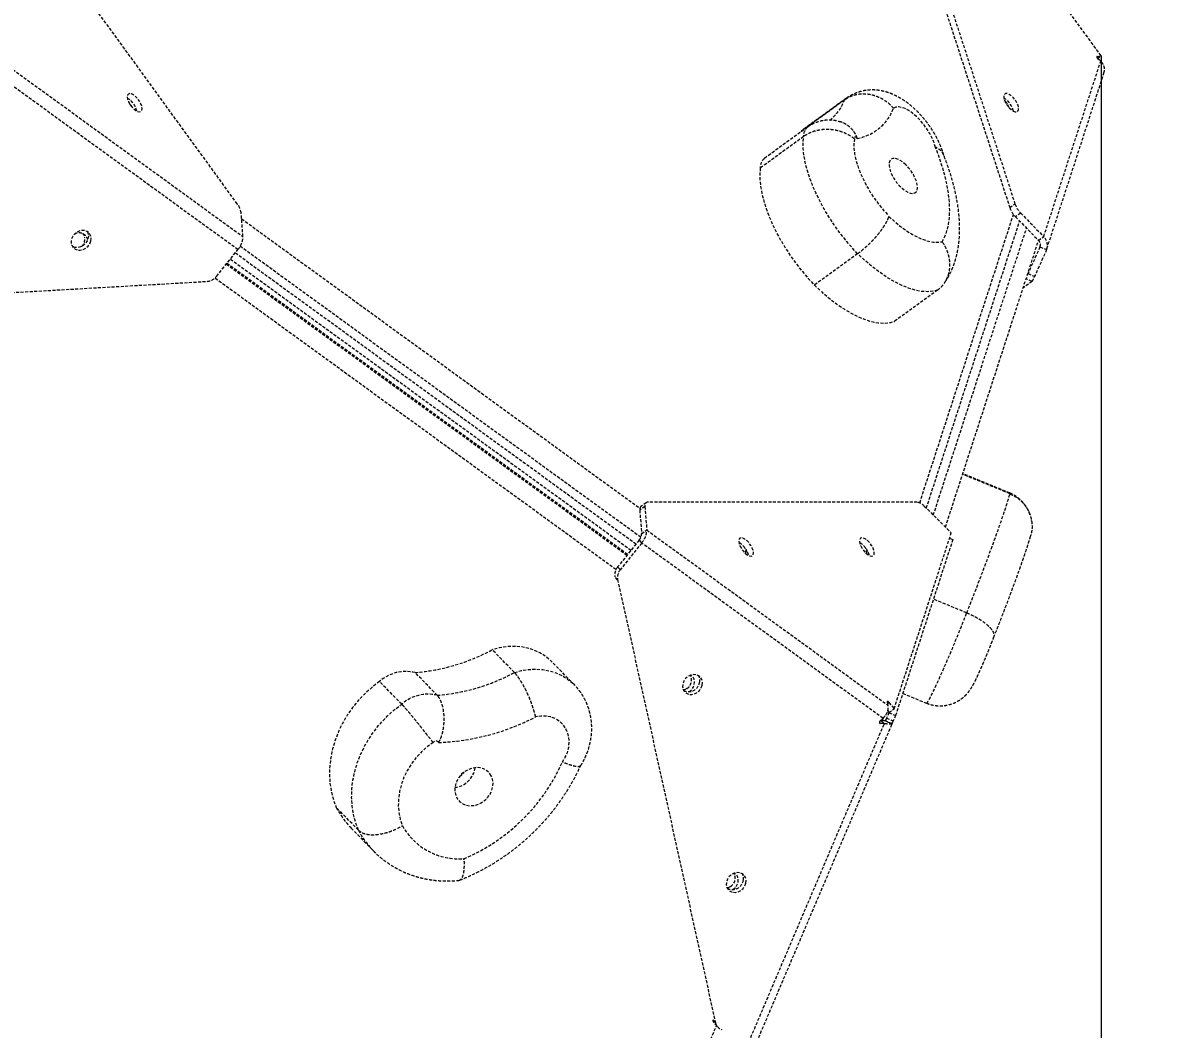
# Model space of a CAD drawing. Header units: millimetres. Extents: x -6061 to 5100, y -3651 to 3328.
# Drawn here: x 2793.7 to 3267.1, y 683.2 to 1103.9 of the extents above; entities that cross this region are included whole.
import ezdxf

# ---------------------------------------------------------------- set-up
doc = ezdxf.new("R2010")
doc.units = ezdxf.units.MM
doc.linetypes.add('HIDDEN', pattern=[1.905, 1.27, -0.635])
for name, color, linetype in [('DIKOM_ОБЪЕКТ', 7, 'Continuous'), ('DIKOM_РАЗМЕР_ЗОНА', 7, 'Continuous'), ('DIKOM_РАЗМЕР_ОБЪЕКТА', 7, 'Continuous')]:
    doc.layers.add(name, color=color, linetype=linetype)
doc.styles.add('style1', font='arialbd.ttf', dxfattribs={"width": 0.8})
doc.dimstyles.new('1-50', dxfattribs={"dimtxt": 300, "dimasz": 200, "dimexe": 100, "dimexo": 0, "dimgap": 100, "dimtad": 1, "dimtxsty": 'style1', "dimcen": 200, "dimclrd": 7, "dimclre": 7, "dimclrt": 7, "dimadec": 1, "dimazin": 2, "dimtfac": 1, "dimtmove": 0, "dimatfit": 2, "dimfxl": 0, "dimlwd": 25, "dimlwe": 18, "dimarcsym": 0})

# ---------------------------------------------------------------- blocks, each defined once
blk = doc.blocks.new('*D0')
at = {"layer": 'Defpoints', "color": 0, "transparency": 16777216}
for p in [(3244.44, 1090.08), (-2954.24, -571.35), (3244.44, -1487.03)]:
    blk.add_point(p, dxfattribs=at)
at = {"layer": 'DIKOM_РАЗМЕР_ОБЪЕКТА', "color": 7, "lineweight": 18, "transparency": 16777216}
for p, q in [((3244.44, 1090.08), (3244.44, -1587.03)), ((-2954.24, -571.35), (-2954.24, -1587.03))]:
    blk.add_line(p, q, dxfattribs=at)
at = {"layer": 'DIKOM_РАЗМЕР_ОБЪЕКТА', "color": 7, "lineweight": 25, "transparency": 16777216}
blk.add_line((-2754.24, -1487.03), (3044.44, -1487.03), dxfattribs=at)
at = {"layer": 'DIKOM_РАЗМЕР_ОБЪЕКТА', "color": 7, "transparency": 16777216}
for points in [[(-2754.24, -1453.69), (-2754.24, -1520.36), (-2954.24, -1487.03)], [(3044.44, -1453.69), (3044.44, -1520.36), (3244.44, -1487.03)]]:
    blk.add_solid(points, dxfattribs=at)
at = {"layer": 'DIKOM_РАЗМЕР_ОБЪЕКТА', "color": 7, "transparency": 16777216, "insert": (279.31, -1118.98), "char_height": 300, "attachment_point": 5, "style": 'style1'}
blk.add_mtext('{\\fArial|b0|i0|c204|p34;\\H1.75x;6200}', dxfattribs=at)
blk = doc.blocks.new('*D2')
at = {"layer": 'Defpoints', "color": 0, "transparency": 16777216}
for p in [(5097.78, 1174.32), (-4808.91, -571.39), (5097.78, -3550.63)]:
    blk.add_point(p, dxfattribs=at)
at = {"layer": 'DIKOM_РАЗМЕР_ЗОНА', "color": 7, "lineweight": 18, "transparency": 16777216}
for p, q in [((5097.78, 1174.32), (5097.78, -3650.63)), ((-4808.91, -571.39), (-4808.91, -3650.63))]:
    blk.add_line(p, q, dxfattribs=at)
at = {"layer": 'DIKOM_РАЗМЕР_ЗОНА', "color": 7, "lineweight": 25, "transparency": 16777216}
blk.add_line((-4608.91, -3550.63), (4897.78, -3550.63), dxfattribs=at)
at = {"layer": 'DIKOM_РАЗМЕР_ЗОНА', "color": 7, "transparency": 16777216}
for points in [[(-4608.91, -3517.3), (-4608.91, -3583.96), (-4808.91, -3550.63)], [(4897.78, -3517.3), (4897.78, -3583.96), (5097.78, -3550.63)]]:
    blk.add_solid(points, dxfattribs=at)
at = {"layer": 'DIKOM_РАЗМЕР_ЗОНА', "color": 7, "transparency": 16777216, "insert": (864.15, -3182.58), "char_height": 300, "attachment_point": 5, "style": 'style1'}
blk.add_mtext('{\\fArial|b0|i0|c204|p34;\\H1.75x;9900}', dxfattribs=at)
blk = doc.blocks.new('*D3')
at = {"layer": 'Defpoints', "color": 0, "transparency": 16777216}
for p in [(-3174.2, 1527.92), (2804.07, 1527.92), (-2373.39, -1022.08)]:
    blk.add_point(p, dxfattribs=at)
at = {"layer": 'DIKOM_РАЗМЕР_ОБЪЕКТА', "color": 7, "lineweight": 18, "transparency": 16777216}
for p, q in [((2804.07, 1527.92), (-3274.2, 1527.92)), ((-2373.39, -1022.08), (-3274.2, -1022.08))]:
    blk.add_line(p, q, dxfattribs=at)
at = {"layer": 'DIKOM_РАЗМЕР_ОБЪЕКТА', "color": 7, "lineweight": 25, "transparency": 16777216}
blk.add_line((-3174.2, -822.08), (-3174.2, 1327.92), dxfattribs=at)
at = {"layer": 'DIKOM_РАЗМЕР_ОБЪЕКТА', "color": 7, "transparency": 16777216}
for points in [[(-3207.54, 1327.92), (-3140.87, 1327.92), (-3174.2, 1527.92)], [(-3207.54, -822.08), (-3140.87, -822.08), (-3174.2, -1022.08)]]:
    blk.add_solid(points, dxfattribs=at)
at = {"layer": 'DIKOM_РАЗМЕР_ОБЪЕКТА', "color": 7, "transparency": 16777216, "insert": (-3542.25, 166.98), "char_height": 300, "attachment_point": 5, "rotation": 90, "style": 'style1'}
blk.add_mtext('{\\fArial|b0|i0|c204|p34;\\H1.75x;2550}', dxfattribs=at)

msp = doc.modelspace()

# ---------------------------------------------------------------- linework, layer by layer
at = {"layer": 'DIKOM_ОБЪЕКТ', "color": 7, "linetype": 'HIDDEN', "lineweight": 15}
for p, q in [((3244.443, 1090.082), (3158.041, 1208.986)), ((2883.428, 1028.159), (2757.154, 1201.954)), ((3149.982, 1199.877), (3206.294, 1026.583)), ((3152.152, 1201.454), (3208.464, 1028.16)), ((3242.688, 1089.646), (3242.822, 1089.743)), ((3242.822, 1089.743), (3244.443, 1090.082)), ((3242.902, 1088.963), (3244.443, 1090.082)), ((2784.961, 1087.747), (2885.818, 1014.476)), ((3220.464, 1014.478), (3244.276, 1087.762)), ((3244.276, 1087.762), (3243.163, 1088.692)), ((2883.701, 1009.038), (2782.844, 1082.31)), ((3221.829, 1009.469), (3245.652, 1082.787)), ((3137.195, 1071.588), (3119.105, 1058.445)), ((3138.041, 1072.338), (3119.951, 1059.194)), ((3137.195, 1071.588), (3138.035, 1072.333)), ((3120.095, 1056.289), (3102.005, 1043.146)), ((3121.769, 1060.249), (3103.679, 1047.105)), ((3119.105, 1058.445), (3119.034, 1058.262)), ((3119.951, 1059.194), (3119.105, 1058.445)), ((3206.294, 1026.583), (3208.464, 1028.16)), ((2885.818, 1014.476), (2885.06, 1024.345)), ((3168.66, 903.233), (3207.821, 1023.759)), ((3210.843, 1024.346), (3208.673, 1022.769)), ((3208.673, 1022.769), (3218.293, 1012.9)), ((3210.843, 1024.346), (3220.464, 1014.478)), ((2885.248, 1021.908), (3051.689, 900.981)), ((3171.424, 900.996), (3210.411, 1020.985)), ((3174.332, 898.111), (3213.295, 1018.027)), ((3218.293, 1012.9), (3220.464, 1014.478)), ((2874.758, 997.882), (2883.701, 1009.038)), ((3052.076, 888.791), (2884.656, 1010.429)), ((3179.398, 893.085), (3218.319, 1012.873)), ((3218.893, 1010.182), (3213.914, 999.026)), ((3221.664, 1009.041), (3216.685, 997.884)), ((3219.035, 1010.618), (3218.893, 1010.182)), ((3218.893, 1010.182), (3221.664, 1009.041)), ((2880.548, 1005.104), (3048.013, 883.434)), ((2882.627, 1007.697), (3050.092, 886.027)), ((3142.705, 1007.349), (3124.615, 994.206)), ((2878.868, 1003.009), (3046.333, 881.339)), ((3046.558, 881.619), (2879.093, 1003.29)), ((3046.576, 881.641), (2879.111, 1003.312)), ((3213.914, 999.026), (3216.685, 997.884)), ((2673.044, 984.45), (2870.817, 995.765)), ((3041.695, 875.314), (2874.034, 997.127)), ((3178.881, 994.963), (3179.103, 995.294)), ((3215.616, 995.768), (3211.88, 993.056)), ((3215.616, 995.768), (3213.098, 996.805)), ((3176.141, 992.163), (3158.051, 979.02)), ((3206.349, 906.997), (3186.566, 915.145)), ((3206.224, 907.355), (3186.653, 915.415)), ((3053.808, 901.742), (3051.638, 900.165)), ((3051.638, 900.165), (3052.394, 890.297)), ((3054.31, 903.287), (3052.14, 901.71)), ((3053.808, 901.742), (3054.565, 891.874)), ((3167.63, 903.488), (3055.013, 903.495)), ((3170.562, 901.851), (3181.841, 890.662)), ((3215.435, 895.352), (3215.374, 895.81)), ((3052.394, 890.297), (3054.565, 891.874)), ((3054.565, 891.874), (3155.423, 818.59)), ((3157.96, 817.174), (3181.841, 890.662)), ((3051.335, 887.578), (3042.392, 876.422)), ((3052.448, 886.437), (3043.504, 875.281)), ((3051.335, 887.578), (3052.448, 886.437)), ((3153.306, 813.153), (3052.448, 886.437)), ((3182.46, 887.857), (3158.579, 814.369)), ((3181.11, 888.413), (3182.46, 887.857)), ((3042.392, 876.422), (3043.504, 875.281)), ((3042.4, 871.103), (3041.288, 872.245)), ((3042.4, 871.103), (3083.254, 685.963)), ((3188.299, 857.224), (3174.369, 862.961)), ((2999.258, 832.309), (2989.988, 841.82)), ((3024.331, 827.138), (3015.061, 836.649)), ((2952.142, 819.063), (2942.871, 828.574)), ((2967.007, 822.776), (2957.737, 832.287)), ((3155.423, 818.59), (3155.121, 819.838)), ((3155.223, 819.416), (3155.804, 819.838)), ((3155.804, 819.838), (3157.96, 817.174)), ((3161.567, 823.564), (3171.421, 819.505)), ((3155.808, 815.511), (3154.745, 813.222)), ((3155.264, 816.246), (3155.789, 815.597)), ((3155.789, 815.597), (3157.96, 817.174)), ((3155.85, 815.642), (3155.808, 815.511)), ((3155.808, 815.511), (3158.579, 814.369)), ((3158.579, 814.369), (3157.516, 812.081)), ((3098.046, 679.796), (3153.809, 810.874)), ((3101.342, 679.73), (3157.12, 810.84)), ((3151.787, 811.537), (3152.348, 810.962)), ((3152.697, 812.015), (3152.07, 812.053)), ((3152.101, 812.081), (3153.306, 813.153)), ((3153.809, 810.874), (3152.348, 810.962)), ((3152.697, 812.015), (3153.809, 810.874)), ((3152.992, 811.824), (3153.121, 812.212)), ((3153.121, 812.212), (3153.501, 813.383)), ((3154.309, 812.103), (3157.08, 810.961)), ((3155.079, 811.717), (3154.323, 812.047)), ((3154.745, 813.222), (3157.516, 812.081)), ((3155.079, 811.717), (3157.126, 810.873)), ((2934.06, 766.422), (2924.789, 775.932)), ((2931.04, 767.286), (2940.31, 757.776)), ((3082.141, 687.105), (3083.254, 685.963)), ((2990.343, 465.15), (3083.711, 684.671)), ((3083.106, 685.292), (3084.218, 684.151))]:
    msp.add_line(p, q, dxfattribs=at)
at = {"layer": 'DIKOM_ОБЪЕКТ', "color": 7, "linetype": 'HIDDEN', "lineweight": 15, "flags": 128}
for points in [[(2837.964, 1070.883), (2838.555, 1069.794), (2839.307, 1068.757), (2840.159, 1067.857), (2841.043, 1067.166), (2841.887, 1066.74), (2842.622, 1066.614), (2843.189, 1066.798), (2843.542, 1067.277), (2843.652, 1068.012), (2843.511, 1068.944), (2843.129, 1069.998), (2842.539, 1071.087), (2841.787, 1072.124), (2840.934, 1073.024), (2840.05, 1073.715), (2839.206, 1074.141), (2838.471, 1074.267), (2837.904, 1074.083), (2837.551, 1073.604), (2837.441, 1072.868), (2837.583, 1071.936), (2837.964, 1070.883)], [(3207.729, 1066.966), (3208.538, 1066.657), (3209.212, 1066.655), (3209.698, 1066.961), (3209.956, 1067.548), (3209.966, 1068.37), (3209.726, 1069.361), (3209.256, 1070.439), (3208.594, 1071.518), (3207.794, 1072.509), (3206.92, 1073.334), (3206.044, 1073.924), (3205.236, 1074.233), (3204.562, 1074.235), (3204.075, 1073.93), (3203.817, 1073.342), (3203.807, 1072.52), (3204.047, 1071.53), (3204.517, 1070.452), (3205.179, 1069.373), (3205.979, 1068.381), (3206.853, 1067.557), (3207.729, 1066.966)], [(2838.624, 1069.687), (2838.723, 1069.563), (2839.239, 1068.84)], [(3175.249, 1051.788), (3174.69, 1053.642), (3173.89, 1055.581), (3172.874, 1057.552), (3171.667, 1059.501), (3170.304, 1061.376), (3168.821, 1063.124), (3167.26, 1064.697), (3165.663, 1066.053), (3164.073, 1067.155), (3162.535, 1067.972), (3161.089, 1068.482), (3159.777, 1068.67), (3158.634, 1068.533), (3157.691, 1068.073)], [(3142.705, 1007.349), (3140.099, 1010.172), (3137.575, 1013.146), (3135.153, 1016.248), (3132.852, 1019.452), (3130.691, 1022.733), (3128.688, 1026.064), (3126.858, 1029.418), (3125.217, 1032.768), (3123.777, 1036.087), (3122.55, 1039.349), (3121.547, 1042.526), (3120.775, 1045.594), (3120.24, 1048.527), (3119.948, 1051.302), (3119.899, 1053.896), (3120.095, 1056.289)], [(3142.53, 1055.517), (3142.283, 1055.752), (3142.034, 1055.928), (3141.8, 1056.031), (3141.597, 1056.055), (3141.439, 1055.999), (3141.338, 1055.865), (3141.299, 1055.664), (3141.326, 1055.409)], [(3141.326, 1055.409), (3141.111, 1053.492), (3141.147, 1051.367), (3141.432, 1049.059), (3141.963, 1046.598), (3142.733, 1044.014), (3143.733, 1041.34), (3144.95, 1038.609), (3146.369, 1035.856), (3147.972, 1033.115), (3149.739, 1030.42), (3151.648, 1027.806), (3153.675, 1025.305), (3155.794, 1022.948)], [(3178.042, 1012.33), (3179.159, 1014.474), (3180.036, 1016.877), (3180.669, 1019.528), (3181.054, 1022.412), (3181.189, 1025.513), (3181.074, 1028.815), (3180.709, 1032.3), (3180.096, 1035.949), (3179.238, 1039.743), (3178.14, 1043.662), (3176.808, 1047.684), (3175.249, 1051.788)], [(3162.862, 1044.492), (3161.661, 1045.544), (3160.465, 1046.364), (3159.323, 1046.918), (3158.28, 1047.183), (3157.381, 1047.149), (3156.661, 1046.816), (3156.151, 1046.199), (3155.871, 1045.323), (3155.832, 1044.223), (3156.037, 1042.946), (3156.476, 1041.542), (3157.132, 1040.069), (3157.978, 1038.588), (3158.98, 1037.16), (3160.095, 1035.842), (3161.28, 1034.689), (3162.484, 1033.749), (3163.66, 1033.058), (3164.758, 1032.646), (3165.734, 1032.53), (3166.547, 1032.715), (3167.166, 1033.192), (3167.563, 1033.942), (3167.723, 1034.935), (3167.64, 1036.13), (3167.316, 1037.478), (3166.766, 1038.924), (3166.011, 1040.408), (3165.082, 1041.87), (3164.018, 1043.25), (3162.862, 1044.492)], [(3102.005, 1043.146), (3101.809, 1040.753), (3101.857, 1038.159), (3102.15, 1035.384), (3102.685, 1032.45), (3103.457, 1029.383), (3104.46, 1026.205), (3105.687, 1022.944), (3107.127, 1019.625), (3108.768, 1016.274), (3110.598, 1012.92), (3112.601, 1009.589), (3114.762, 1006.309), (3117.063, 1003.105), (3119.485, 1000.003), (3122.009, 997.028), (3124.615, 994.206)], [(3155.794, 1022.948), (3158.227, 1020.729), (3160.678, 1018.726), (3163.122, 1016.958), (3165.534, 1015.444), (3167.89, 1014.198), (3170.166, 1013.233), (3172.341, 1012.558), (3174.392, 1012.181), (3176.298, 1012.104), (3178.042, 1012.33)], [(2822.236, 1012.694), (2822.333, 1013.874), (2822.091, 1014.978), (2821.531, 1015.918), (2820.698, 1016.616), (2819.66, 1017.016), (2818.5, 1017.085), (2817.313, 1016.819), (2816.194, 1016.238), (2815.235, 1015.39), (2814.513, 1014.344), (2814.086, 1013.183), (2813.99, 1012.003), (2814.232, 1010.898), (2814.792, 1009.959), (2815.625, 1009.261), (2816.663, 1008.861), (2817.823, 1008.792), (2819.01, 1009.058), (2820.129, 1009.638), (2821.088, 1010.486), (2821.81, 1011.533), (2822.236, 1012.694)], [(2820.757, 1016.58), (2820.979, 1016.12), (2821.22, 1015.015), (2821.124, 1013.835), (2820.697, 1012.675), (2819.975, 1011.628), (2819.016, 1010.78), (2817.898, 1010.199), (2816.71, 1009.933), (2815.551, 1010.003), (2814.512, 1010.403), (2814.454, 1010.438)], [(2818.687, 1015.812), (2819.237, 1015.158), (2819.634, 1014.172)], [(3176.141, 992.163), (3174.069, 991.636), (3171.798, 991.45), (3169.346, 991.606), (3166.732, 992.104), (3163.979, 992.939), (3161.106, 994.105), (3158.138, 995.592), (3155.098, 997.388), (3152.01, 999.48), (3148.898, 1001.85), (3145.788, 1004.48), (3142.705, 1007.349)], [(3213.584, 998.299), (3213.716, 998.586), (3213.914, 999.026)], [(3124.615, 994.206), (3127.698, 991.337), (3130.808, 988.707), (3133.919, 986.337), (3137.008, 984.245), (3140.048, 982.449), (3143.016, 980.961), (3145.888, 979.796), (3148.642, 978.961), (3151.256, 978.463), (3153.708, 978.306), (3155.979, 978.493), (3158.051, 979.02)], [(3188.299, 857.224), (3190.27, 862.234), (3192.172, 867.124), (3193.998, 871.871), (3195.738, 876.452), (3197.384, 880.845), (3198.929, 885.031), (3200.364, 888.989), (3201.684, 892.701), (3202.882, 896.149), (3203.952, 899.317), (3204.889, 902.189), (3205.689, 904.754), (3206.349, 906.997)], [(3206.349, 906.997), (3206.257, 907.333), (3206.224, 907.355)], [(3055.013, 903.495), (3054.72, 903.466), (3054.462, 903.378), (3054.242, 903.233), (3054.064, 903.032), (3053.93, 902.779), (3053.842, 902.477), (3053.801, 902.13), (3053.808, 901.742)], [(3093.505, 885.222), (3094.096, 884.133), (3094.848, 883.096), (3095.7, 882.196), (3096.584, 881.505), (3097.428, 881.079), (3098.163, 880.952), (3098.73, 881.136), (3099.083, 881.615), (3099.193, 882.351), (3099.052, 883.282), (3098.671, 884.336), (3098.08, 885.425), (3097.328, 886.462), (3096.476, 887.362), (3095.592, 888.053), (3094.748, 888.479), (3094.013, 888.606), (3093.446, 888.422), (3093.093, 887.943), (3092.982, 887.207), (3093.124, 886.275), (3093.505, 885.222)], [(3143.977, 885.219), (3144.568, 884.129), (3145.32, 883.093), (3146.172, 882.192), (3147.056, 881.501), (3147.9, 881.075), (3148.635, 880.949), (3149.202, 881.133), (3149.555, 881.612), (3149.665, 882.347), (3149.524, 883.279), (3149.143, 884.332), (3148.552, 885.421), (3147.8, 886.458), (3146.948, 887.359), (3146.064, 888.05), (3145.22, 888.476), (3144.485, 888.602), (3143.918, 888.418), (3143.565, 887.939), (3143.454, 887.204), (3143.596, 886.272), (3143.977, 885.219)], [(3096.5, 882.759), (3096.881, 881.705), (3096.974, 881.277)], [(3146.972, 882.755), (3147.353, 881.702), (3147.446, 881.273)], [(3171.421, 819.505), (3171.433, 819.501), (3171.652, 819.635), (3172.005, 820.098), (3172.486, 820.885), (3173.091, 821.985), (3173.811, 823.385), (3174.638, 825.068), (3175.562, 827.013), (3176.571, 829.197), (3177.652, 831.591), (3178.793, 834.167), (3179.979, 836.893), (3181.196, 839.736), (3182.429, 842.659), (3183.662, 845.628), (3184.88, 848.605), (3186.069, 851.555), (3187.213, 854.44), (3188.299, 857.224)], [(3015.061, 836.649), (3014.34, 837.353), (3012.222, 839.081), (3009.882, 840.53), (3007.351, 841.681), (3004.658, 842.52), (3001.838, 843.038), (2998.924, 843.226), (2995.954, 843.085), (2992.962, 842.614), (2989.988, 841.82)], [(2999.258, 832.309), (3002.233, 833.103), (3005.224, 833.574), (3008.195, 833.716), (3011.108, 833.527), (3013.929, 833.01), (3016.621, 832.17), (3019.153, 831.019), (3021.492, 829.571), (3023.61, 827.843), (3024.35, 827.119)], [(2942.871, 828.574), (2939.754, 826.173), (2936.823, 823.535), (2934.1, 820.681), (2931.609, 817.635), (2929.368, 814.421), (2927.397, 811.065), (2925.712, 807.594), (2924.325, 804.036), (2923.247, 800.42), (2922.489, 796.776), (2922.056, 793.131), (2921.95, 789.517), (2922.174, 785.961), (2922.725, 782.493), (2923.599, 779.142), (2924.789, 775.932)], [(3077.773, 827.035), (3077.869, 828.216), (3077.628, 829.32), (3077.068, 830.26), (3076.235, 830.957), (3075.196, 831.358), (3074.036, 831.427), (3072.849, 831.161), (3071.731, 830.581), (3070.771, 829.733), (3070.049, 828.686), (3069.623, 827.526), (3069.526, 826.345), (3069.768, 825.241), (3070.328, 824.301), (3071.161, 823.603), (3072.199, 823.203), (3073.359, 823.133), (3074.546, 823.4), (3075.665, 823.98), (3076.624, 824.828), (3077.346, 825.875), (3077.773, 827.035)], [(3072.318, 824.281), (3073.23, 825.064), (3073.978, 826.095), (3074.434, 827.249), (3074.562, 828.431), (3074.351, 829.547), (3073.82, 830.505), (3073.022, 831.221)], [(3071.361, 825.601), (3070.296, 825.021), (3069.925, 824.898)], [(2934.06, 766.422), (2932.87, 769.631), (2931.996, 772.983), (2931.445, 776.451), (2931.221, 780.006), (2931.326, 783.621), (2931.76, 787.265), (2932.518, 790.91), (2933.595, 794.526), (2934.982, 798.084), (2936.668, 801.554), (2938.639, 804.91), (2940.879, 808.124), (2943.371, 811.171), (2946.093, 814.024), (2949.025, 816.662), (2952.142, 819.063)], [(3019.312, 794.909), (3020.506, 796.864), (3021.388, 798.937), (3021.934, 801.071), (3022.13, 803.209), (3021.969, 805.291), (3021.457, 807.26), (3020.607, 809.064), (3019.442, 810.651), (3017.995, 811.98), (3016.305, 813.013), (3014.418, 813.722), (3012.386, 814.087), (3010.265, 814.1), (3008.113, 813.759)], [(3153.12, 812.209), (3153.278, 812.826), (3153.339, 813.228)], [(2965.319, 803.087), (2962.724, 801.172), (2960.315, 799.011), (2958.122, 796.633), (2956.173, 794.066), (2954.492, 791.343), (2953.1, 788.498), (2952.015, 785.566), (2951.25, 782.585), (2950.815, 779.592), (2950.715, 776.625), (2950.952, 773.72), (2951.523, 770.914), (2952.42, 768.242)], [(2967.511, 803.037), (2967.36, 803.308), (2967.137, 803.519), (2966.856, 803.655), (2966.536, 803.707), (2966.2, 803.67), (2965.87, 803.548), (2965.57, 803.349), (2965.319, 803.087)], [(2989.581, 789.154), (2988.744, 790.381), (2987.645, 791.371), (2986.328, 792.085), (2984.848, 792.492), (2983.265, 792.577), (2981.644, 792.335), (2980.052, 791.777), (2978.553, 790.926), (2977.209, 789.816), (2976.074, 788.492), (2975.197, 787.01), (2974.611, 785.429), (2974.342, 783.815), (2974.4, 782.233), (2974.783, 780.749), (2975.476, 779.422), (2976.449, 778.308), (2977.663, 777.452), (2979.069, 776.888), (2980.608, 776.641), (2982.218, 776.72), (2983.833, 777.122), (2985.387, 777.83), (2986.816, 778.816), (2988.061, 780.039), (2989.072, 781.449), (2989.808, 782.988), (2990.237, 784.594), (2990.343, 786.2), (2990.122, 787.741), (2989.581, 789.154)], [(3096.029, 744.301), (3096.126, 745.481), (3095.884, 746.586), (3095.324, 747.525), (3094.491, 748.223), (3093.453, 748.623), (3092.293, 748.693), (3091.106, 748.427), (3089.987, 747.846), (3089.028, 746.998), (3088.306, 745.951), (3087.879, 744.791), (3087.783, 743.611), (3088.024, 742.506), (3088.584, 741.567), (3089.417, 740.869), (3090.456, 740.469), (3091.616, 740.399), (3092.803, 740.665), (3093.921, 741.246), (3094.881, 742.094), (3095.603, 743.14), (3096.029, 744.301)], [(3090.576, 741.547), (3091.491, 742.331), (3092.238, 743.362), (3092.694, 744.516), (3092.822, 745.698), (3092.612, 746.814), (3092.08, 747.772), (3091.283, 748.488)], [(3089.623, 742.87), (3088.559, 742.289), (3088.181, 742.163)]]:
    msp.add_lwpolyline(points, dxfattribs=at)
at = {"layer": 'DIKOM_ОБЪЕКТ', "color": 7, "linetype": 'HIDDEN', "lineweight": 15}
for centre, radius, start, end in [((2833.324, 1065.193), 8.294, 12.1469, 59.85275), ((3120.343, 1077.516), 17.865, 306.83378, 340.62056), ((3199.62, 1065.168), 8.344, 12.27682, 59.35085), ((3197.288, 1065.242), 9.274, 19.38324, 43.49778), ((3138.977, 1075.238), 20.039, 280.21245, 339.05023), ((3124.733, 1056.662), 4.653, 129.55584, 184.58896), ((3106.773, 1043.463), 4.778, 130.34416, 183.80633), ((2877.055, 1023.176), 8.09, 8.30768, 38.02054), ((3218.178, 1031.569), 10.294, 199.33889, 224.56059), ((3216.013, 1029.996), 10.301, 199.34952, 224.55591), ((2817.33, 1012.326), 3.706, 13.60642, 124.75138), ((2815.434, 1013.431), 4.265, 316.02752, 10.00209), ((2877.341, 1014.645), 8.479, 318.60356, 358.85439), ((3217.099, 1010.884), 4.923, 338.012, 46.88914), ((3216.611, 1011.104), 2.461, 338.01009, 46.88626), ((2870.38, 1001.307), 5.559, 274.51462, 321.96321), ((3205.194, 1002.364), 12.333, 327.672, 338.70452), ((3053.254, 900.494), 1.649, 132.49401, 191.50437), ((3166.903, 898.74), 4.803, 40.37044, 81.29714), ((3048.154, 890.382), 4.241, 318.60486, 358.84357), ((3046.086, 892.045), 8.481, 318.60264, 358.84404), ((3088.655, 879.358), 8.551, 23.43302, 59.21475), ((3139.127, 879.355), 8.55, 23.43116, 59.21661), ((3092.757, 882.926), 3.179, 344.67783, 23.8383), ((3143.222, 882.927), 3.183, 344.64734, 23.99634), ((3046.246, 873.169), 5.043, 139.82696, 190.55702), ((3047.358, 872.027), 5.043, 139.82696, 190.55702), ((2951.105, 914.043), 82.025, 274.63749, 298.29637), ((2953.869, 816.157), 16.587, 76.5157, 131.53365), ((2960.374, 904.536), 82.029, 274.638, 298.29587), ((3069.249, 829.024), 4.022, 301.68092, 31.08535), ((3073.012, 829.086), 3.76, 346.00169, 29.23191), ((3072.04, 829.002), 4.693, 244.09863, 349.87289), ((2963.14, 806.647), 16.586, 76.51544, 131.53391), ((2963.803, 899.314), 96.348, 272.20526, 297.38), ((2973.274, 793.905), 9.692, 276.58709, 351.9488), ((2973.968, 793.194), 4.945, 298.85018, 329.68375), ((2947.453, 826.894), 78.656, 293.05038, 336.00621), ((2957.302, 792.854), 36.652, 207.49494, 224.23221), ((2976.078, 781.6), 27.169, 209.45006, 274.58448), ((2966.576, 783.346), 36.657, 207.49638, 224.2074), ((3087.509, 746.291), 4.022, 301.71102, 31.09082), ((3091.269, 746.352), 3.759, 345.99738, 29.23606), ((3090.297, 746.267), 4.693, 244.09987, 349.87248), ((3085.782, 687.879), 3.722, 192.00885, 224.02456), ((3086.852, 686.719), 3.677, 191.86398, 254.93433)]:
    msp.add_arc(centre, radius, start, end, dxfattribs=at)
for centre, major_axis, ratio, start_param, end_param in [((3243.294, 1089.094), (-0.57, 0.6), 0.4621257, 6.0052714, 8.0996665), ((3155.674, 819.436), (-0.501, 0.781), 0.3672639, 5.0046043, 7.0989994), ((3152.653, 811.68), (0.814, 0.436), 0.7033116, 1.8985174, 3.9929125), ((3154.615, 812.821), (0.304, 0.72), 0.0547953, 1.0023025, 3.0966977), ((3157.385, 811.679), (0.304, 0.72), 0.0547953, 1.0023025, 3.0966977)]:
    msp.add_ellipse(centre, major_axis=major_axis, ratio=ratio, start_param=start_param, end_param=end_param, dxfattribs=at)
for points, knots in [([(3245.597, 1082.802), (3245.716, 1083.176), (3245.976, 1083.991), (3245.847, 1085.299), (3245.353, 1086.642), (3244.653, 1087.37), (3244.276, 1087.762)], [0, 0, 0, 0, 0.2089419, 0.4558191, 0.7065819, 1, 1, 1, 1]), ([(3178.71, 1048.419), (3178.68, 1048.537), (3178.409, 1049.591), (3177.715, 1051.555), (3176.559, 1054.278), (3175.189, 1056.917), (3173.648, 1059.458), (3171.949, 1061.889), (3170.101, 1064.205), (3168.105, 1066.396), (3165.953, 1068.452), (3163.627, 1070.36), (3161.203, 1072.022), (3158.739, 1073.39), (3156.319, 1074.435), (3153.92, 1075.183), (3151.55, 1075.644), (3149.21, 1075.827), (3146.907, 1075.736), (3144.658, 1075.371), (3142.399, 1074.721), (3140.217, 1073.729), (3138.726, 1072.895), (3138.065, 1072.348), (3138.029, 1072.318)], [0, 0, 0, 0, 0.00684491, 0.0612403, 0.11500494, 0.16793549, 0.22006337, 0.27175896, 0.3234992, 0.37568904, 0.42885137, 0.48361271, 0.54057367, 0.59313703, 0.64337507, 0.69095929, 0.73638598, 0.78025453, 0.82305941, 0.86515053, 0.9067882, 0.95271016, 0.99742851, 1, 1, 1, 1]), ([(3157.691, 1068.073), (3157.681, 1068.085), (3156.958, 1068.96), (3155.539, 1070.353), (3153.204, 1071.945), (3150.928, 1073.035), (3148.515, 1073.767), (3146.079, 1074.109), (3143.639, 1074.062), (3141.316, 1073.623), (3139.109, 1072.826), (3137.839, 1072.005), (3137.195, 1071.588)], [0, 0, 0, 0, 0.0020426, 0.1451483, 0.2509399, 0.359761, 0.4650828, 0.5734326, 0.6785546, 0.7867091, 0.891831, 1, 1, 1, 1]), ([(3135.739, 1062.351), (3135.125, 1062.537), (3133.858, 1062.919), (3131.857, 1063.175), (3129.796, 1063.187), (3127.744, 1062.915), (3125.735, 1062.375), (3123.774, 1061.517), (3122.438, 1060.792), (3121.814, 1060.272), (3121.774, 1060.238)], [0, 0, 0, 0, 0.1310089, 0.2706162, 0.410789, 0.5514997, 0.6926572, 0.8341577, 0.9891306, 1, 1, 1, 1]), ([(3142.53, 1055.517), (3142.528, 1055.523), (3142.415, 1056.023), (3141.991, 1057.071), (3141.012, 1058.639), (3139.638, 1060.161), (3137.894, 1061.411), (3136.556, 1062.142), (3135.809, 1062.321), (3135.736, 1062.339)], [0, 0, 0, 0, 0.0022061, 0.1660647, 0.3359369, 0.5481763, 0.766622, 0.977044, 1, 1, 1, 1]), ([(3141.326, 1055.409), (3141.317, 1055.416), (3140.539, 1056.004), (3139.015, 1057.022), (3136.554, 1058.126), (3134.159, 1058.848), (3131.658, 1059.244), (3129.124, 1059.315), (3126.626, 1059.044), (3124.24, 1058.445), (3122.01, 1057.543), (3120.733, 1056.707), (3120.095, 1056.289)], [0, 0, 0, 0, 0.0016822, 0.1432396, 0.2503984, 0.3575612, 0.4646515, 0.5717368, 0.6788044, 0.7858701, 0.8929357, 1, 1, 1, 1]), ([(3178.547, 1048.811), (3178.418, 1049.112), (3178.116, 1049.818), (3177.071, 1050.851), (3175.981, 1051.487), (3175.26, 1051.783), (3175.249, 1051.788)], [0, 0, 0, 0, 0.24259, 0.5688533, 0.9935563, 1, 1, 1, 1]), ([(3179.256, 995.523), (3179.472, 995.838), (3180.268, 996.998), (3181.43, 999.156), (3182.697, 1002.026), (3183.718, 1005.093), (3184.506, 1008.358), (3185.047, 1011.824), (3185.334, 1015.489), (3185.357, 1019.339), (3185.114, 1023.349), (3184.607, 1027.488), (3183.843, 1031.722), (3182.839, 1036.022), (3181.6, 1040.367), (3180.194, 1044.634), (3179.103, 1047.466), (3178.58, 1048.825)], [0, 0, 0, 0, 0.0225599, 0.0831189, 0.1448253, 0.2084048, 0.2741841, 0.3423474, 0.4128443, 0.4853507, 0.5593107, 0.6340824, 0.7090547, 0.7837835, 0.8580941, 0.931924, 1, 1, 1, 1]), ([(3142.705, 1007.349), (3143.321, 1007.814), (3144.553, 1008.743), (3146.43, 1010.373), (3148.258, 1012.122), (3149.995, 1013.957), (3151.586, 1015.823), (3152.992, 1017.668), (3154.165, 1019.438), (3155.169, 1021.241), (3155.622, 1022.364), (3155.79, 1022.934), (3155.794, 1022.948)], [0, 0, 0, 0, 0.1073066, 0.2146124, 0.3219173, 0.4292243, 0.5365483, 0.6438767, 0.7512555, 0.8586377, 0.9966449, 1, 1, 1, 1]), ([(3176.141, 992.163), (3176.722, 992.636), (3177.883, 993.584), (3179.263, 995.392), (3180.317, 997.43), (3181.007, 999.663), (3181.306, 1002.029), (3181.22, 1004.466), (3180.735, 1006.907), (3179.769, 1009.584), (3178.745, 1011.361), (3178.05, 1012.319), (3178.042, 1012.33)], [0, 0, 0, 0, 0.1058244, 0.2116508, 0.3174605, 0.423273, 0.5294709, 0.6356707, 0.7428795, 0.8500964, 0.998285, 1, 1, 1, 1]), ([(3214.719, 898.322), (3214.575, 898.734), (3214.217, 899.756), (3213.37, 901.314), (3212.217, 902.954), (3210.826, 904.449), (3209.229, 905.742), (3207.683, 906.726), (3206.627, 907.15), (3206.21, 907.317)], [0, 0, 0, 0, 0.1042629, 0.258508, 0.4156212, 0.5745238, 0.7345294, 0.8951539, 1, 1, 1, 1]), ([(3206.349, 906.997), (3207.106, 906.641), (3208.619, 905.93), (3210.625, 904.42), (3212.354, 902.628), (3213.76, 900.579), (3214.789, 898.331), (3215.438, 895.942), (3215.639, 893.484), (3215.531, 891.237), (3215.087, 889.899), (3214.903, 889.345)], [0, 0, 0, 0, 0.11428965, 0.22858215, 0.34285147, 0.45712671, 0.57181246, 0.6865074, 0.80228922, 0.91807762, 1, 1, 1, 1]), ([(3199.563, 846.933), (3199.8, 847.53), (3200.589, 849.523), (3201.897, 852.855), (3203.461, 856.881), (3204.962, 860.792), (3206.396, 864.574), (3207.755, 868.211), (3209.036, 871.688), (3210.231, 874.995), (3211.338, 878.119), (3212.352, 881.052), (3213.274, 883.794), (3214.094, 886.335), (3214.662, 888.159), (3214.933, 889.097), (3214.996, 889.318)], [0, 0, 0, 0, 0.03302274, 0.11018625, 0.18740768, 0.26471101, 0.3421217, 0.41967067, 0.49740471, 0.57538721, 0.65370414, 0.7324962, 0.81197144, 0.89249046, 0.97470392, 1, 1, 1, 1]), ([(3188.299, 857.224), (3189.058, 856.896), (3190.598, 856.231), (3192.738, 855.097), (3194.701, 853.89), (3196.39, 852.651), (3197.787, 851.395), (3198.833, 850.175), (3199.497, 849.007), (3199.818, 847.907), (3199.615, 847.291), (3199.513, 846.982)], [0, 0, 0, 0, 0.1091225, 0.2214038, 0.3305212, 0.4428034, 0.5520167, 0.6643964, 0.7738996, 0.8865517, 1, 1, 1, 1]), ([(3171.438, 819.536), (3171.902, 819.345), (3173.021, 818.886), (3174.879, 818.502), (3176.914, 818.328), (3178.881, 818.431), (3180.746, 818.769), (3182.486, 819.313), (3184.08, 820.027), (3185.51, 820.873), (3186.762, 821.806), (3187.821, 822.772), (3188.685, 823.711), (3189.373, 824.581), (3189.932, 825.381), (3190.42, 826.158), (3190.929, 827.043), (3191.501, 828.123), (3192.165, 829.466), (3192.915, 831.052), (3193.707, 832.792), (3194.546, 834.686), (3195.395, 836.651), (3196.251, 838.674), (3197.102, 840.725), (3197.933, 842.773), (3198.731, 844.779), (3199.304, 846.251), (3199.606, 847.044), (3199.673, 847.22)], [0, 0, 0, 0, 0.0302286, 0.0727979, 0.1137353, 0.1531864, 0.1912181, 0.2278347, 0.2629953, 0.29659, 0.3284004, 0.358015, 0.3848764, 0.4090904, 0.4323078, 0.4570924, 0.4866949, 0.5294394, 0.5787079, 0.6248225, 0.6732823, 0.719455, 0.7646049, 0.8092591, 0.8536882, 0.8980654, 0.942516, 0.9871883, 1, 1, 1, 1]), ([(3008.113, 813.759), (3008.11, 813.772), (3007.89, 814.756), (3007.409, 816.544), (3006.523, 819.169), (3005.603, 821.525), (3004.578, 823.837), (3003.503, 826.002), (3002.39, 828.004), (3001.297, 829.745), (3000.227, 831.24), (2999.584, 831.949), (2999.258, 832.309)], [0, 0, 0, 0, 0.00204266, 0.14514755, 0.25093588, 0.35975922, 0.4650859, 0.57343368, 0.67855319, 0.78670789, 0.89182931, 1, 1, 1, 1]), ([(3026.901, 793.303), (3026.908, 793.313), (3027.496, 794.171), (3028.47, 796), (3029.724, 798.803), (3030.658, 801.72), (3031.286, 804.699), (3031.591, 807.706), (3031.571, 810.702), (3031.226, 813.651), (3030.564, 816.514), (3029.595, 819.258), (3028.339, 821.855), (3026.795, 824.257), (3025.448, 826.01), (3024.549, 826.878), (3024.329, 827.091)], [0, 0, 0, 0, 0.0010433, 0.0837751, 0.1666419, 0.2494495, 0.3320731, 0.4143809, 0.4962422, 0.5775492, 0.6582301, 0.7382485, 0.817616, 0.8963848, 0.9746424, 1, 1, 1, 1]), ([(2965.319, 803.087), (2965.312, 803.095), (2964.666, 803.796), (2963.556, 805.211), (2961.88, 807.354), (2960.324, 809.35), (2958.754, 811.331), (2957.211, 813.242), (2955.737, 815.023), (2954.372, 816.623), (2953.14, 818.014), (2952.475, 818.713), (2952.142, 819.063)], [0, 0, 0, 0, 0.00168322, 0.14323741, 0.25039948, 0.35756169, 0.46464849, 0.57174032, 0.67880135, 0.78586865, 0.89293535, 1, 1, 1, 1]), ([(2967.511, 803.037), (2967.516, 803.044), (2967.899, 803.565), (2968.494, 804.74), (2969.18, 806.761), (2969.661, 809.077), (2969.902, 811.562), (2969.899, 814), (2969.677, 816.273), (2969.254, 818.366), (2968.657, 820.17), (2967.91, 821.705), (2967.311, 822.416), (2967.007, 822.776)], [0, 0, 0, 0, 0.0010798, 0.0812569, 0.1643768, 0.2682247, 0.3751117, 0.4780726, 0.5839584, 0.6864876, 0.7919622, 0.8944908, 1, 1, 1, 1]), ([(3153.306, 813.153), (3153.721, 813.6), (3154.481, 814.417), (3155.21, 815.794), (3155.58, 817.222), (3155.478, 818.111), (3155.423, 818.59)], [0, 0, 0, 0, 0.2731813, 0.5000122, 0.7303995, 1, 1, 1, 1]), ([(3154.3, 812.046), (3154.295, 812.05), (3154.277, 812.067), (3154.007, 812.1), (3153.478, 812.064), (3152.972, 812.032), (3152.697, 812.015)], [0, 0, 0, 0, 0.1065926, 0.3833791, 0.6643422, 1, 1, 1, 1]), ([(3157.086, 810.855), (3157.047, 810.817), (3156.969, 810.74), (3156.313, 810.746), (3155.289, 810.751), (3154.328, 810.831), (3153.809, 810.874)], [0, 0, 0, 0, 0.2398821, 0.4770928, 0.7180357, 1, 1, 1, 1]), ([(2976.35, 745.533), (2977.015, 745.795), (2979.24, 746.671), (2982.962, 748.371), (2987.469, 750.715), (2991.855, 753.323), (2996.108, 756.176), (3000.209, 759.267), (3004.144, 762.582), (3007.896, 766.109), (3011.453, 769.835), (3014.799, 773.746), (3017.921, 777.827), (3020.811, 782.062), (3023.442, 786.439), (3025.477, 790.218), (3026.544, 792.565), (3026.912, 793.375)], [0, 0, 0, 0, 0.0304532, 0.1019471, 0.1734722, 0.2450478, 0.3166642, 0.3883149, 0.4599954, 0.5316971, 0.6034189, 0.6751536, 0.7468992, 0.8186505, 0.8904007, 0.9621437, 1, 1, 1, 1]), ([(3026.869, 793.324), (3026.798, 793.228), (3026.636, 793.009), (3025.946, 792.914), (3024.906, 793.004), (3023.528, 793.322), (3021.714, 793.907), (3020.217, 794.507), (3019.325, 794.903), (3019.312, 794.909)], [0, 0, 0, 0, 0.12590571, 0.28700545, 0.45275216, 0.61426024, 0.78041954, 0.99671306, 1, 1, 1, 1]), ([(2934.06, 766.422), (2934.408, 766.122), (2935.105, 765.523), (2936.575, 764.917), (2938.317, 764.557), (2940.302, 764.462), (2942.475, 764.64), (2944.771, 765.077), (2947.127, 765.77), (2949.698, 766.778), (2951.45, 767.674), (2952.397, 768.229), (2952.42, 768.242)], [0, 0, 0, 0, 0.1073069, 0.2146167, 0.321917, 0.4292268, 0.5365485, 0.6438738, 0.7512557, 0.8586375, 0.9966435, 1, 1, 1, 1]), ([(2940.32, 757.811), (2940.537, 757.575), (2941.561, 756.461), (2943.617, 754.691), (2946.471, 752.53), (2949.526, 750.641), (2952.74, 749.014), (2956.101, 747.662), (2959.588, 746.592), (2963.182, 745.811), (2966.861, 745.324), (2970.603, 745.141), (2973.654, 745.216), (2975.447, 745.392), (2975.98, 745.444)], [0, 0, 0, 0, 0.0249423, 0.1176999, 0.210387, 0.3031039, 0.3959495, 0.4890174, 0.5823896, 0.6761283, 0.7702777, 0.8648575, 0.9598675, 1, 1, 1, 1]), ([(2975.976, 745.488), (2976.089, 745.488), (2976.463, 745.487), (2976.995, 745.916), (2977.548, 746.76), (2977.966, 747.998), (2978.238, 749.58), (2978.376, 751.698), (2978.327, 753.442), (2978.251, 754.506), (2978.25, 754.518)], [0, 0, 0, 0, 0.0627824, 0.2080786, 0.3538994, 0.4997273, 0.6469396, 0.7941593, 0.9976451, 1, 1, 1, 1])]:
    msp.add_open_spline(points, degree=3, knots=knots, dxfattribs=at)

# ---------------------------------------------------------------- dimensions: what is measured, and where the dimension line sits
at = {"layer": 'DIKOM_РАЗМЕР_ЗОНА'}
dim = msp.add_linear_dim(base=(5097.777, -3550.63), p1=(-4808.913, -571.389), p2=(5097.777, 1174.316), text='{\\fArial|b0|i0|c204|p34;\\H1.75x;9900}', dimstyle='1-50', dxfattribs=at)
dim.commit()
dim.dimension.update_dxf_attribs({"geometry": '*D2', "text_midpoint": (864.153, -3550.63), "dimtype": 160})
at = {"layer": 'DIKOM_РАЗМЕР_ОБЪЕКТА'}
dim = msp.add_linear_dim(base=(-3174.204, 1527.923), p1=(-2373.391, -1022.077), p2=(2804.073, 1527.923), angle=90, text='{\\fArial|b0|i0|c204|p34;\\H1.75x;<>}', dimstyle='1-50', dxfattribs=at)
dim.commit()
dim.dimension.update_dxf_attribs({"geometry": '*D3', "text_midpoint": (-3174.204, 166.976), "dimtype": 160})
dim = msp.add_linear_dim(base=(3244.443, -1487.027), p1=(-2954.235, -571.349), p2=(3244.443, 1090.082), text='{\\fArial|b0|i0|c204|p34;\\H1.75x;6200}', dimstyle='1-50', dxfattribs=at)
dim.commit()
dim.dimension.update_dxf_attribs({"geometry": '*D0', "text_midpoint": (279.308, -1487.027), "dimtype": 160})

doc.saveas('drawing.dxf')
